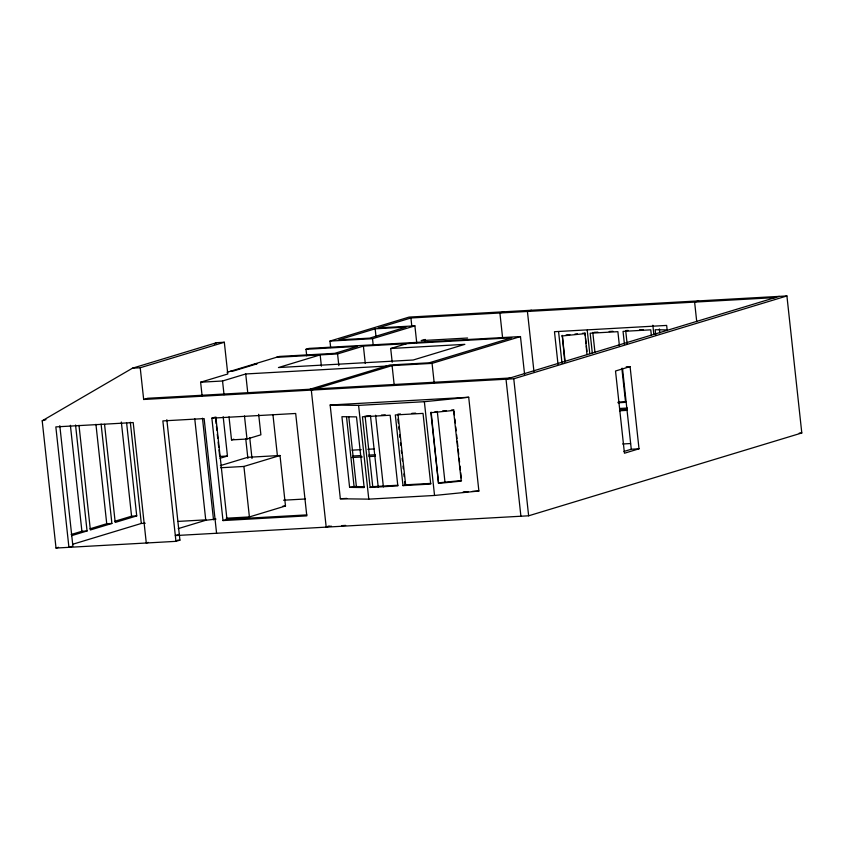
<?xml version="1.0" encoding="UTF-8"?>
<svg xmlns="http://www.w3.org/2000/svg" width="844" height="844" viewBox="0 0 844 844"><rect width="100%" height="100%" fill="white"/><g stroke="black" fill="none" stroke-linecap="round" stroke-linejoin="round"><path stroke-width="1.27" d="M430.862 412.716L431.157 412.146L438.532 483.39L461.235 481.122L453.555 410.448L430.862 412.716L438.532 483.39M564.805 362.15L562.294 335.363L565.132 361.538M586.96 354.607L584.987 333.085L582.466 333.338M166.838 419.7L179.92 540.128L175.953 541.342L56.02 548.051L42.2 420.797L132.487 368.184L216.591 342.685L224.325 342.253L227.774 373.987L200.619 382.216L202.117 395.963M214.334 344.004L216.591 342.685M132.487 368.184L140.22 367.752L224.325 342.253M42.2 420.797L45.966 419.647M227.099 372.278L279.301 356.442L334.751 353.341L357.592 346.42L306.013 349.3L306.72 355.83M330.658 347.57L329.962 341.082L409.087 317.091L786.914 295.949L801.8 432.972L528.639 515.8L175.32 535.571L179.297 534.368M306.013 349.3L308.999 348.403L520.474 336.566L524.588 374.409M375.158 328.812L338.739 339.858L369.693 338.127L406.112 327.082L375.158 328.812L376.013 336.64M775.203 297.594L410.922 317.977L378.144 327.915L414.889 325.858L416.736 342.822M140.22 367.752L143.67 399.486L147.647 398.284L312.122 389.116M200.619 382.216L222.542 380.992L245.72 373.966L386.278 366.096M329.962 341.082L372.51 338.708L414.889 325.858M276.326 357.35L337.568 353.921L363.395 346.093L511.686 337.79L429.248 362.793L389.917 364.998L310.117 389.189M503.868 311.784L499.901 312.997L502.591 337.79M392.196 362.245L390.698 348.498L406.597 343.677M424.142 339.71L421.167 340.617L467.587 338.022M531.404 310.244L527.426 311.457L533.946 371.487M211.865 418.16L295.685 413.476L306.805 515.874L222.995 520.569L211.865 418.16L214.84 417.252M520.474 336.566L432.065 363.374L392.091 365.61L311.309 390.107L326.195 527.131M229.009 416.82L231.509 439.893L233.83 439.186M698.579 300.897L694.612 302.099L696.733 321.669M231.509 439.893L246.986 439.028L260.891 434.808L258.665 414.298M219.999 458.281L227.447 456.024L223.185 416.736M220.389 465.614L247.767 457.311L280.008 455.507L285.494 505.989L249.402 516.929L226.192 518.227M779.181 296.381L506.02 379.209L520.906 516.233M143.67 399.486L513.764 378.777L786.914 295.949M220.706 467.745L243.916 466.447L280.008 455.507M71.139 534.526L81.9 531.266L87.059 530.971L75.549 425.007M89.991 528.808L106.734 523.734L111.893 523.449L101.09 424.026M114.826 521.275L131.569 516.201L136.728 515.916L126.632 423.034M71.518 535.687L87.059 530.971M111.893 523.449L90.371 529.969L78.998 425.313M136.728 515.916L115.206 522.436L104.55 424.332M630.088 366.602L615.519 371.012L624.444 453.228L639.014 448.808L630.088 366.602L626.216 366.813M56.02 548.051L58.531 547.292M72.647 544.285L141.307 523.459L145.252 523.238M178.179 528.639L205.778 520.273L216.001 519.092M148.28 542.397L146.286 542.998L133.204 422.559L55.841 426.895L68.923 547.323L72.89 546.121L59.808 425.682M222.995 520.569L226.962 519.366L306.847 514.893M370.105 487.452L397.83 485.901L390.16 415.227L362.435 416.778L370.105 487.452L372.753 486.65L397.957 485.237M402.989 485.616L430.714 484.066L423.034 413.391L395.308 414.942L402.989 485.616L405.637 484.815L430.841 483.401M327.187 526.825L329.171 526.223M623.99 451.456L631.28 449.24L639.014 448.808M349.606 487.368L364.165 487.558L356.495 416.883L341.925 416.693L349.606 487.368L354.079 486.524L364.471 486.703M561.967 335.975L584.681 333.665M434.945 411.756L437.466 411.503M442.52 410.986L446.307 410.606M451.35 410.089L453.882 409.836M438.838 482.821L461.552 480.51M566.071 334.984L569.858 334.604M574.901 334.097L577.423 333.844M330.152 405.014L358.594 405.384L424.363 401.702L468.705 397.26L478.886 491.018L434.544 495.46L368.786 499.142L340.343 498.762L330.152 405.014L468.705 397.26M594.071 332.346L597.847 332.135M609.189 331.502L612.966 331.291M628.21 330.437L625.689 330.584L627.113 343.666M639.552 329.804L643.328 329.593M390.698 348.498L464.854 344.341L413.201 360.008L278.446 367.551L320.161 354.902L321.385 366.148M254.466 363.975L257.051 363.827L233.208 371.065L230.634 371.202M315.276 388.905L509.998 378.007M366.338 415.902L370.126 415.691M381.467 415.058L385.244 414.847M400.478 413.993L397.967 414.14L405.637 484.815M411.819 413.36L415.607 413.149M618.124 402.103L625.689 401.681M617.998 402.767L625.562 402.345L621.859 368.322M619.559 408.485L627.451 408.042M619.559 409.794L627.387 409.361M619.496 410.785L627.324 410.342M219.714 456.456L227.447 456.024M352.001 450.168L361.2 449.652M367.784 449.282L374.356 448.924M352.929 456.013L360.821 455.57M368.712 455.127L375.285 454.758M351.769 457.532L362.287 456.942M368.86 456.572L375.443 456.203M799.226 433.12L801.8 432.972M622.661 443.976L630.563 443.543M283.542 500.207L305.465 498.983M340.343 498.762L346.873 498.403M463.198 491.894L468.431 491.598M472.345 491.377L478.886 491.018M282.909 506.136L285.494 505.989M178.137 521.402L205.757 519.862M327.609 526.424L331.47 526.213M341.788 525.633L345.66 525.411M177.345 540.276L179.92 540.128M666.844 329.92L655.166 329.719L655.735 334.952M667.224 330.648L666.654 325.425L554.476 331.703L558.011 364.334M659.354 328.928L659.786 332.852M652.855 325.225L653.847 334.361M651.336 335.068L650.766 329.835L623.041 331.386L624.465 344.468M622.492 368.332L631.28 449.24M619.443 346.072L617.882 331.671L590.156 333.222L592.288 352.855M592.804 332.42L594.936 352.053M587.234 330.204L589.787 353.699M584.987 333.085L585.272 335.701M585.557 338.328L586.126 343.561M586.411 346.177L586.981 351.41M558.591 331.808L561.988 363.131M513.764 378.777L528.639 515.8M454.019 411.144L454.452 415.069M454.874 418.993L455.306 422.918M455.728 426.842L456.15 430.778M456.583 434.702L457.005 438.627M457.29 441.243L457.859 446.476M458.144 449.092L458.714 454.336M459.136 458.26L459.569 462.185M459.991 466.11L460.423 470.034M460.708 472.651L461.278 477.894M432.065 363.374L434.196 382.944M437.319 411.661L444.967 482.124M425.133 339.415L425.418 342.031M424.363 401.702L434.544 495.46M410.922 317.977L411.767 325.805M392.091 365.61L394.222 385.18M397.904 419.109L398.336 423.023M398.758 426.937L399.043 429.554M399.613 434.776L399.887 437.382M400.457 442.604L400.742 445.21M401.311 450.432L401.596 453.038M402.155 458.26L402.44 460.877M403.01 466.088L403.295 468.705M403.865 473.917L404.149 476.533M404.709 481.755L404.993 484.361M372.51 338.708L373.217 345.228M375.601 415.237L383.387 486.904M363.395 346.093L365.283 363.479M370.442 415.522L378.228 487.188M365.083 415.976L372.753 486.65M358.594 405.384L368.786 499.142M348.783 416.672L356.442 487.136M346.546 417.158L354.079 486.524M337.568 353.921L338.845 365.663M272.928 414.499L277.444 456.087M245.72 373.966L247.756 392.713M249.74 437.709L251.997 458.503M244.475 415.955L246.986 439.028M245.773 438.912L247.883 458.408M243.916 466.447L249.402 516.929M222.542 380.992L224.04 394.739M215.842 416.957L226.962 519.366M215.589 418.476L216.159 423.72M216.444 426.336L216.866 430.271M217.298 434.196L217.72 438.12M218.142 442.056L218.712 447.288M218.997 449.905L219.567 455.148M216.581 533.26L204.132 418.592L162.86 420.903L175.953 541.342M202.476 418.202L213.521 519.841M194.742 418.635L205.778 520.273M130.314 422.211L141.307 523.459M121.336 422.011L131.569 516.201M95.931 424.31L106.734 523.734M70.39 425.302L81.9 531.266"/></g></svg>
